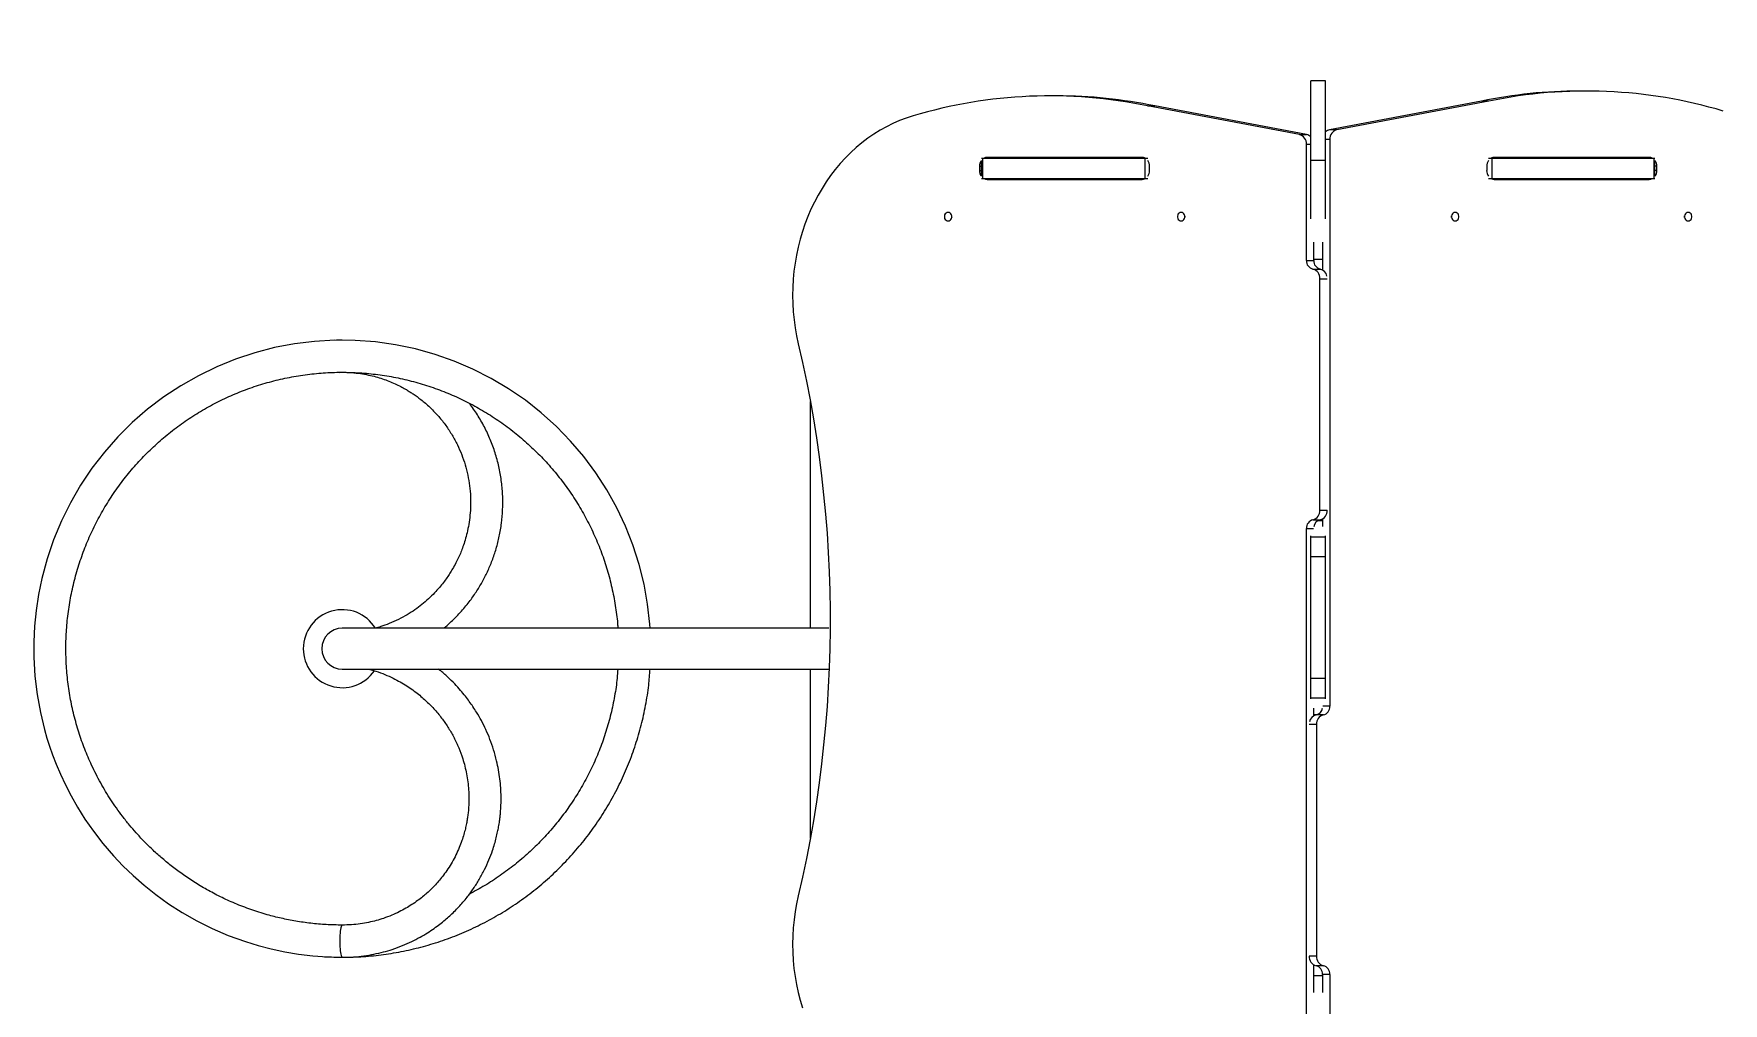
# Model space of a CAD drawing. Header units: millimetres. Extents: x -5586 to 6141, y -6299 to 6900.
# Drawn here: x -1458 to 275, y 3547 to 4542 of the extents above; entities that cross this region are included whole.
import ezdxf

# ---------------------------------------------------------------- set-up
doc = ezdxf.new("R2010")
doc.units = ezdxf.units.MM
for name, color, linetype in [('DIKOM_ОБЪЕКТ', 7, 'Continuous'), ('DIKOM_РАЗМЕР_ЗОНА', 7, 'Continuous'), ('DIKOM_РАЗМЕР_ОБЪЕКТА', 7, 'Continuous')]:
    doc.layers.add(name, color=color, linetype=linetype)
doc.styles.add('style1', font='arial.ttf', dxfattribs={"width": 0.8})
doc.dimstyles.new('1-50', dxfattribs={"dimtxt": 300, "dimasz": 200, "dimexe": 100, "dimexo": 0, "dimgap": 100, "dimtad": 1, "dimtxsty": 'style1', "dimcen": 200, "dimclrd": 7, "dimclre": 7, "dimclrt": 7, "dimadec": 1, "dimazin": 2, "dimtfac": 1, "dimtmove": 0, "dimatfit": 2, "dimfxl": 0, "dimlwd": 25, "dimlwe": 18, "dimarcsym": 0})

# ---------------------------------------------------------------- blocks, each defined once
blk = doc.blocks.new('*D11')
at = {"layer": 'Defpoints', "color": 0, "transparency": 16777216}
for p in [(3404.2, 5400.3), (172.9, -3239), (4643.4, -3239)]:
    blk.add_point(p, dxfattribs=at)
at = {"layer": 'DIKOM_РАЗМЕР_ОБЪЕКТА', "color": 7, "lineweight": 18, "transparency": 16777216}
for p, q in [((3404.2, 5400.3), (4743.4, 5400.3)), ((172.9, -3239), (4743.4, -3239))]:
    blk.add_line(p, q, dxfattribs=at)
at = {"layer": 'DIKOM_РАЗМЕР_ОБЪЕКТА', "color": 7, "lineweight": 25, "transparency": 16777216}
blk.add_line((4643.4, 5200.3), (4643.4, -3039), dxfattribs=at)
at = {"layer": 'DIKOM_РАЗМЕР_ОБЪЕКТА', "color": 7, "transparency": 16777216}
for points in [[(4610.1, 5200.3), (4676.7, 5200.3), (4643.4, 5400.3)], [(4610.1, -3039), (4676.7, -3039), (4643.4, -3239)]]:
    blk.add_solid(points, dxfattribs=at)
at = {"layer": 'DIKOM_РАЗМЕР_ОБЪЕКТА', "color": 7, "transparency": 16777216, "insert": (4390.2, 1623.5), "char_height": 300, "attachment_point": 5, "rotation": 90, "style": 'style1'}
blk.add_mtext('8700', dxfattribs=at)
blk = doc.blocks.new('*D12')
at = {"layer": 'Defpoints', "color": 0, "transparency": 16777216}
for p in [(2508.4, 6900.3), (86.4, -5236.5), (6041.4, -5236.5)]:
    blk.add_point(p, dxfattribs=at)
at = {"layer": 'DIKOM_РАЗМЕР_ЗОНА', "color": 7, "lineweight": 18, "transparency": 16777216}
for p, q in [((2508.4, 6900.3), (6141.4, 6900.3)), ((86.4, -5236.5), (6141.4, -5236.5))]:
    blk.add_line(p, q, dxfattribs=at)
at = {"layer": 'DIKOM_РАЗМЕР_ЗОНА', "color": 7, "lineweight": 25, "transparency": 16777216}
blk.add_line((6041.4, 6700.3), (6041.4, -5036.5), dxfattribs=at)
at = {"layer": 'DIKOM_РАЗМЕР_ЗОНА', "color": 7, "transparency": 16777216}
for points in [[(6008.1, 6700.3), (6074.7, 6700.3), (6041.4, 6900.3)], [(6008.1, -5036.5), (6074.7, -5036.5), (6041.4, -5236.5)]]:
    blk.add_solid(points, dxfattribs=at)
at = {"layer": 'DIKOM_РАЗМЕР_ЗОНА', "color": 7, "transparency": 16777216, "insert": (5788.2, 1525.5), "char_height": 300, "attachment_point": 5, "rotation": 90, "style": 'style1'}
blk.add_mtext('12200', dxfattribs=at)

msp = doc.modelspace()

# ---------------------------------------------------------------- linework, layer by layer
at = {"layer": 'DIKOM_ОБЪЕКТ', "color": 7, "linetype": 'Continuous', "lineweight": 15}
for p, q in [((-133.308, 4493.284), (-148.308, 4493.284)), ((-148.308, 4412.109), (-148.308, 4493.284)), ((-133.308, 4412.109), (-133.308, 4493.284)), ((-408.477, 4477.877), (-415.977, 4477.877)), ((26.756, 4472.478), (-129.022, 4443.185)), ((34.256, 4472.478), (-121.522, 4443.185)), ((34.256, 4472.478), (26.756, 4472.478)), ((134.37, 4482.836), (126.87, 4482.836)), ((-160.087, 4438.226), (-315.863, 4467.518)), ((-315.863, 4467.518), (-308.363, 4467.518)), ((-152.587, 4438.226), (-308.363, 4467.518)), ((-160.087, 4438.226), (-152.587, 4438.226)), ((-121.522, 4443.185), (-129.022, 4443.185)), ((-152.819, 4309.131), (-152.819, 4428.356)), ((-152.819, 4428.356), (-148.308, 4428.356)), ((-128.791, 4433.315), (-133.308, 4433.315)), ((-128.791, 4433.315), (-128.789, 3851.854)), ((-488.162, 4405.761), (-488.162, 4401.261)), ((-488.162, 4405.761), (-486.307, 4405.761)), ((-486.307, 4411.101), (-486.307, 4395.922)), ((-486.264, 4414.011), (-485.195, 4414.011)), ((-485.195, 4414.011), (-485.195, 4393.011)), ((-485.195, 4414.011), (-318.463, 4414.011)), ((-321.452, 4414.761), (-480.368, 4414.761)), ((-318.463, 4414.011), (-318.463, 4393.011)), ((-318.463, 4414.011), (-315.408, 4414.011)), ((-313.658, 4401.261), (-313.658, 4405.761)), ((-148.308, 4412.109), (-133.308, 4412.109)), ((-148.308, 4351.778), (-148.308, 4412.109)), ((-133.308, 4351.724), (-133.308, 4412.109)), ((32.051, 4405.761), (32.051, 4401.261)), ((33.945, 4414.011), (37.199, 4414.011)), ((37.199, 4414.011), (37.199, 4393.011)), ((37.199, 4414.011), (203.591, 4414.011)), ((198.761, 4414.761), (39.845, 4414.761)), ((203.591, 4414.011), (203.591, 4393.011)), ((203.591, 4414.011), (204.661, 4414.011)), ((204.703, 4395.922), (204.703, 4411.101)), ((206.555, 4405.761), (204.703, 4405.761)), ((206.555, 4401.261), (206.555, 4405.761)), ((-488.162, 4401.261), (-486.307, 4401.261)), ((-486.264, 4393.011), (-485.195, 4393.011)), ((-485.195, 4393.011), (-318.463, 4393.011)), ((-480.368, 4392.261), (-321.452, 4392.261)), ((-474.919, 4392.578), (-474.919, 4393.011)), ((-318.463, 4393.011), (-315.408, 4393.011)), ((33.945, 4393.011), (37.199, 4393.011)), ((37.199, 4393.011), (203.591, 4393.011)), ((39.845, 4392.261), (198.761, 4392.261)), ((193.315, 4393.011), (193.315, 4392.579)), ((203.591, 4393.011), (204.661, 4393.011)), ((206.555, 4401.261), (204.703, 4401.261)), ((-145.319, 4309.131), (-145.319, 4327.863)), ((-136.29, 4327.827), (-136.29, 4299.336)), ((-152.819, 4309.131), (-145.319, 4309.131)), ((-146.255, 4300.243), (-138.755, 4300.243)), ((-145.319, 4310.311), (-136.29, 4310.311)), ((-138.962, 4052.93), (-138.962, 4290.369)), ((-138.962, 4290.369), (-131.565, 4290.369)), ((-1141.737, 4227.409), (-1147.551, 4227.268)), ((-1144.402, 4194.335), (-1141.758, 4194.409)), ((-661.748, 4164.563), (-661.748, 3931.909)), ((-146.255, 4043.055), (-138.755, 4043.055)), ((-140.382, 4042.541), (-136.289, 4042.541)), ((-138.962, 4052.93), (-131.565, 4052.93)), ((-136.289, 4043.963), (-136.289, 4036.307)), ((-152.817, 3452.708), (-152.819, 4034.168)), ((-152.819, 4034.168), (-145.737, 4034.168)), ((-148.308, 4025.452), (-148.308, 4026.543)), ((-148.308, 4025.452), (-133.308, 4025.452)), ((-148.308, 4005.407), (-148.308, 4025.452)), ((-133.308, 4025.452), (-133.308, 4026.566)), ((-133.308, 4005.407), (-133.308, 4025.452)), ((-148.308, 4005.407), (-133.308, 4005.407)), ((-148.308, 3880.615), (-148.308, 4005.407)), ((-133.308, 3880.615), (-133.308, 4005.407)), ((-642.548, 3931.909), (-1141.748, 3931.909)), ((-1141.748, 3889.909), (-642.548, 3889.909)), ((-661.748, 3889.909), (-661.748, 3716.5)), ((-148.308, 3880.615), (-133.308, 3880.615)), ((-148.308, 3860.571), (-148.308, 3880.615)), ((-133.308, 3860.571), (-133.308, 3880.615)), ((-148.308, 3860.571), (-133.308, 3860.571)), ((-148.308, 3859.482), (-148.308, 3860.571)), ((-145.318, 3842.06), (-145.318, 3849.734)), ((-128.789, 3851.854), (-135.867, 3851.854)), ((-133.308, 3859.455), (-133.308, 3860.571)), ((-142.645, 3833.093), (-150.039, 3833.093)), ((-145.318, 3843.481), (-141.225, 3843.481)), ((-135.352, 3842.967), (-142.852, 3842.967)), ((-142.645, 3833.093), (-142.645, 3595.654)), ((-1139.745, 3627.48), (-1151.873, 3627.702)), ((-142.645, 3595.654), (-150.039, 3595.654)), ((-145.317, 3558.152), (-145.317, 3586.686)), ((-145.317, 3575.712), (-136.289, 3575.712)), ((-135.352, 3585.779), (-142.852, 3585.779)), ((-128.788, 3576.892), (-136.289, 3576.892)), ((-136.289, 3576.892), (-136.289, 3558.203)), ((-128.788, 3576.892), (-128.788, 3457.667))]:
    msp.add_line(p, q, dxfattribs=at)
at = {"layer": 'DIKOM_ОБЪЕКТ', "color": 7, "linetype": 'Continuous', "lineweight": 15, "flags": 128}
for points in [[(-556.282, 4457.371), (-563.252, 4455.111), (-570.13, 4452.498), (-576.901, 4449.54), (-583.553, 4446.239), (-590.073, 4442.604), (-596.448, 4438.642), (-602.666, 4434.359), (-608.714, 4429.765), (-614.582, 4424.868), (-620.258, 4419.678), (-625.73, 4414.204), (-630.989, 4408.458), (-636.023, 4402.45), (-640.824, 4396.192), (-645.382, 4389.697), (-649.688, 4382.976), (-653.734, 4376.043), (-657.511, 4368.911), (-661.014, 4361.595), (-664.234, 4354.107), (-667.166, 4346.463), (-669.804, 4338.678), (-672.142, 4330.766), (-674.177, 4322.743), (-675.905, 4314.624), (-677.321, 4306.426), (-678.424, 4298.163), (-679.211, 4289.853), (-679.68, 4281.51), (-679.831, 4273.152), (-679.664, 4264.794), (-679.179, 4256.453), (-678.376, 4248.145), (-677.257, 4239.885), (-675.825, 4231.69), (-674.082, 4223.576)], [(-520.422, 4358.411), (-521.495, 4358.233), (-522.482, 4357.713), (-523.301, 4356.892), (-523.888, 4355.839), (-524.193, 4354.637), (-524.193, 4353.385), (-523.888, 4352.184), (-523.301, 4351.13), (-522.482, 4350.31), (-521.495, 4349.789), (-520.422, 4349.611), (-519.348, 4349.789), (-518.362, 4350.31), (-517.542, 4351.13), (-516.955, 4352.184), (-516.65, 4353.385), (-516.65, 4354.637), (-516.955, 4355.839), (-517.542, 4356.892), (-518.362, 4357.713), (-519.348, 4358.233), (-520.422, 4358.411)], [(-281.399, 4358.411), (-282.472, 4358.233), (-283.459, 4357.713), (-284.279, 4356.892), (-284.865, 4355.839), (-285.17, 4354.637), (-285.17, 4353.385), (-284.865, 4352.184), (-284.279, 4351.13), (-283.459, 4350.31), (-282.472, 4349.789), (-281.399, 4349.611), (-280.325, 4349.789), (-279.339, 4350.31), (-278.519, 4351.13), (-277.933, 4352.184), (-277.627, 4353.385), (-277.627, 4354.637), (-277.933, 4355.839), (-278.519, 4356.892), (-279.339, 4357.713), (-280.325, 4358.233), (-281.399, 4358.411)], [(-0.208, 4349.611), (0.865, 4349.789), (1.852, 4350.31), (2.671, 4351.13), (3.258, 4352.184), (3.563, 4353.385), (3.563, 4354.637), (3.258, 4355.839), (2.671, 4356.892), (1.852, 4357.713), (0.865, 4358.233), (-0.208, 4358.411), (-1.282, 4358.233), (-2.269, 4357.713), (-3.088, 4356.892), (-3.675, 4355.839), (-3.98, 4354.637), (-3.98, 4353.385), (-3.675, 4352.184), (-3.088, 4351.13), (-2.269, 4350.31), (-1.282, 4349.789), (-0.208, 4349.611)], [(238.815, 4349.611), (239.888, 4349.789), (240.875, 4350.31), (241.694, 4351.13), (242.281, 4352.184), (242.586, 4353.385), (242.586, 4354.637), (242.281, 4355.839), (241.694, 4356.892), (240.875, 4357.713), (239.888, 4358.233), (238.815, 4358.411), (237.741, 4358.233), (236.754, 4357.713), (235.935, 4356.892), (235.348, 4355.839), (235.043, 4354.637), (235.043, 4353.385), (235.348, 4352.184), (235.935, 4351.13), (236.754, 4350.31), (237.741, 4349.789), (238.815, 4349.611)], [(-826.053, 3931.909), (-826.238, 3935.919), (-828.569, 3956.64), (-832.262, 3977.161), (-837.295, 3997.396), (-843.65, 4017.256), (-851.3, 4036.653), (-860.211, 4055.504), (-870.341, 4073.729), (-881.652, 4091.247), (-894.092, 4107.981), (-907.605, 4123.861), (-922.134, 4138.817), (-937.618, 4152.781), (-953.988, 4165.698), (-971.171, 4177.509), (-989.096, 4188.161), (-1007.684, 4197.61), (-1026.852, 4205.817), (-1046.52, 4212.742), (-1066.601, 4218.356), (-1087.008, 4222.638), (-1107.653, 4225.567), (-1128.446, 4227.128), (-1149.297, 4227.317), (-1170.115, 4226.135), (-1190.809, 4223.582), (-1211.291, 4219.672), (-1231.471, 4214.424), (-1251.261, 4207.858), (-1270.576, 4200.001), (-1289.332, 4190.891), (-1307.448, 4180.567), (-1324.844, 4169.07), (-1341.444, 4156.453), (-1357.18, 4142.772), (-1371.98, 4128.084), (-1385.779, 4112.451), (-1398.521, 4095.946), (-1410.149, 4078.638), (-1420.609, 4060.6), (-1429.86, 4041.913), (-1437.862, 4022.658), (-1444.577, 4002.918), (-1449.977, 3982.778), (-1453.336, 3966.44), (-1455.811, 3950.105), (-1457.41, 3933.909), (-1458.168, 3917.899), (-1458.124, 3902.119), (-1456.994, 3882.774), (-1454.739, 3863.915), (-1451.435, 3845.605), (-1447.164, 3827.892), (-1444.691, 3819.274), (-1441.996, 3810.793), (-1438.871, 3801.87), (-1435.178, 3792.292), (-1430.848, 3782.099), (-1425.807, 3771.334), (-1419.981, 3760.053), (-1413.292, 3748.319), (-1405.661, 3736.205), (-1397.01, 3723.794), (-1387.266, 3711.18), (-1376.357, 3698.471), (-1366.745, 3688.315), (-1356.312, 3678.242), (-1345.03, 3668.325), (-1332.879, 3658.639), (-1319.838, 3649.268), (-1305.894, 3640.303), (-1291.042, 3631.837), (-1275.284, 3623.965), (-1258.632, 3616.787), (-1241.105, 3610.41), (-1228.064, 3606.407), (-1214.605, 3602.909), (-1200.744, 3599.956), (-1186.503, 3597.589), (-1171.906, 3595.849), (-1156.98, 3594.776), (-1141.758, 3594.409), (-1141.758, 3594.409)], [(-674.082, 4223.576), (-669.751, 4204.469), (-665.724, 4185.274), (-662.001, 4165.997), (-658.584, 4146.644), (-655.473, 4127.223), (-652.671, 4107.739), (-650.178, 4088.199), (-647.995, 4068.61), (-646.122, 4048.978), (-644.561, 4029.31), (-643.311, 4009.612), (-642.373, 3989.892), (-641.748, 3970.154), (-641.435, 3950.407), (-641.435, 3930.656), (-641.748, 3910.909), (-642.373, 3891.171), (-643.311, 3871.451), (-644.561, 3851.753), (-646.122, 3832.085), (-647.995, 3812.453), (-650.178, 3792.863), (-652.671, 3773.324), (-655.473, 3753.84), (-658.584, 3734.419), (-662.001, 3715.066), (-665.724, 3695.789), (-669.751, 3676.594), (-674.082, 3657.487)], [(-674.082, 3657.487), (-675.825, 3649.373), (-677.257, 3641.178), (-678.376, 3632.918), (-679.179, 3624.61), (-679.664, 3616.269), (-679.831, 3607.911), (-679.68, 3599.553), (-679.211, 3591.21), (-678.424, 3582.9), (-677.321, 3574.637), (-675.905, 3566.439), (-674.177, 3558.32), (-672.142, 3550.297), (-669.804, 3542.385)], [(-1141.738, 3627.409), (-1141.806, 3627.405), (-1142.182, 3627.175), (-1142.55, 3626.599), (-1142.901, 3625.688), (-1143.227, 3624.463), (-1143.521, 3622.948), (-1143.778, 3621.177), (-1143.991, 3619.187), (-1144.157, 3617.021), (-1144.271, 3614.724), (-1144.331, 3612.346), (-1144.337, 3609.938), (-1144.287, 3607.55)], [(-1144.287, 3607.55), (-1144.183, 3605.233), (-1144.027, 3603.038), (-1143.823, 3601.01), (-1143.574, 3599.194), (-1143.286, 3597.627), (-1142.966, 3596.343), (-1142.62, 3595.37), (-1142.255, 3594.727), (-1141.879, 3594.43), (-1141.758, 3594.409)]]:
    msp.add_lwpolyline(points, dxfattribs=at)
at = {"layer": 'DIKOM_ОБЪЕКТ', "color": 7, "linetype": 'Continuous', "lineweight": 15}
for centre, radius, start, end in [((-416.031, 3987.59), 490.27, 78.210829, 106.622749), ((-408.575, 3987.945), 489.932, 78.197251, 89.988498), ((126.959, 3992.968), 489.868, 90.010456, 101.803249), ((134.424, 3992.549), 490.271, 73.377262, 101.789163), ((-162.487, 4428.847), 9.68, 357.0875, 75.648161), ((-154.217, 4430.094), 8.293, 44.563399, 78.666455), ((-127.391, 4435.05), 8.297, 101.339155, 135.493474), ((-119.123, 4433.807), 9.68, 104.351596, 182.912743), ((-478.344, 4405.845), 9.818, 143.773371, 180.487613), ((-480.338, 4407.792), 6.969, 90.249116, 116.828085), ((-472.838, 4407.793), 6.969, 90.249155, 116.828545), ((-321.483, 4407.792), 6.969, 63.171685, 89.750865), ((-323.506, 4405.839), 9.848, 359.545464, 34.684529), ((41.869, 4405.845), 9.818, 143.811208, 180.487658), ((39.875, 4407.793), 6.969, 90.248404, 116.828922), ((191.231, 4407.792), 6.969, 63.171771, 89.750934), ((198.731, 4407.792), 6.969, 63.1718, 89.750874), ((196.737, 4405.845), 9.818, 359.512207, 36.188927), ((-478.348, 4401.177), 9.815, 179.508074, 216.233654), ((-480.34, 4399.222), 6.961, 243.155754, 269.767045), ((-472.84, 4399.222), 6.961, 243.155295, 269.767004), ((-321.481, 4399.222), 6.961, 270.232975, 296.844475), ((-323.502, 4401.182), 9.844, 325.307048, 0.460254), ((41.865, 4401.177), 9.815, 179.508001, 216.195844), ((39.873, 4399.222), 6.96, 243.154916, 269.767758), ((191.233, 4399.222), 6.961, 270.232905, 296.844389), ((198.733, 4399.222), 6.961, 270.232965, 296.84436), ((196.741, 4401.177), 9.815, 323.804021, 0.492134), ((-511.657, 4354.011), 5.075, 171.147044, 188.852956), ((-511.665, 4354.011), 5.064, 171.236501, 188.763499), ((-272.641, 4354.011), 5.068, 171.135025, 188.864975), ((-272.642, 4354.011), 5.064, 171.248318, 188.751682), ((-8.966, 4354.011), 5.068, 351.135025, 8.864975), ((-8.963, 4354.011), 5.065, 351.134518, 8.865482), ((230.059, 4354.011), 5.067, 351.13202, 8.86798), ((230.062, 4354.011), 5.063, 351.126011, 8.873989), ((-144.123, 4308.685), 8.707, 177.068523, 255.825547), ((-148.625, 4290.863), 9.675, 357.071757, 75.823417), ((-136.623, 4308.685), 8.707, 177.068982, 255.825337), ((-140.793, 4291.286), 9.186, 10.864205, 77.183879), ((-144.122, 4034.613), 8.708, 104.177522, 182.928408), ((-148.624, 4052.435), 9.675, 284.174526, 2.929202), ((-136.888, 4034.93), 8.337, 102.940217, 172.733407), ((-141.124, 4052.435), 9.674, 284.174256, 2.929248), ((-1141.748, 3910.909), 40, 31.668243, 180), ((-1141.748, 3910.909), 21, 90, 270), ((-1141.748, 3910.909), 21, 90, 180), ((-1141.748, 3910.909), 40, 180, 325.552778), ((-1141.748, 3910.909), 21, 180, 270), ((-144.719, 3851.092), 8.336, 282.940479, 352.644685), ((-137.485, 3851.41), 8.708, 284.177522, 2.928408), ((-140.655, 3833.857), 9.371, 103.560099, 168.193848), ((-132.983, 3833.587), 9.674, 104.174308, 182.92942), ((-140.482, 3595.16), 9.675, 177.072546, 255.822851), ((-132.982, 3595.16), 9.675, 177.072134, 255.82304), ((-144.984, 3577.337), 8.707, 357.0706, 75.82494), ((-137.484, 3577.337), 8.707, 357.071058, 75.82473)]:
    msp.add_arc(centre, radius, start, end, dxfattribs=at)
for points, knots in [([(-1141.737, 3627.409), (-1147.209, 3627.5), (-1158.013, 3627.68), (-1173.96, 3629.108), (-1189.395, 3631.298), (-1204.278, 3634.257), (-1219.717, 3638.177), (-1235.554, 3643.188), (-1251.61, 3649.385), (-1266.678, 3656.252), (-1280.752, 3663.664), (-1293.839, 3671.503), (-1305.953, 3679.659), (-1317.12, 3688.025), (-1327.372, 3696.5), (-1336.743, 3704.998), (-1345.274, 3713.437), (-1353.004, 3721.745), (-1360.282, 3730.202), (-1367.065, 3738.735), (-1373.391, 3747.359), (-1379.152, 3755.844), (-1384.534, 3764.411), (-1389.625, 3773.201), (-1394.417, 3782.207), (-1400.031, 3793.738), (-1406.11, 3807.983), (-1412.161, 3825.118), (-1417.131, 3842.735), (-1420.981, 3860.766), (-1423.667, 3879.134), (-1425.145, 3897.722), (-1425.397, 3916.408), (-1424.422, 3935.073), (-1422.217, 3953.634), (-1418.793, 3972.008), (-1414.17, 3990.118), (-1408.365, 4007.885), (-1401.398, 4025.229), (-1393.307, 4042.078), (-1384.127, 4058.359), (-1373.89, 4073.998), (-1362.647, 4088.928), (-1350.447, 4103.089), (-1337.34, 4116.414), (-1323.383, 4128.845), (-1308.639, 4140.332), (-1293.171, 4150.826), (-1277.044, 4160.274), (-1260.33, 4168.64), (-1243.103, 4175.891), (-1225.435, 4181.99), (-1207.403, 4186.91), (-1189.088, 4190.636), (-1170.566, 4193.147), (-1151.919, 4194.43), (-1133.229, 4194.484), (-1114.575, 4193.31), (-1096.039, 4190.907), (-1077.702, 4187.288), (-1059.642, 4182.473), (-1041.938, 4176.478), (-1024.67, 4169.327), (-1007.908, 4161.058), (-991.725, 4151.704), (-976.197, 4141.302), (-961.386, 4129.9), (-947.356, 4117.551), (-934.172, 4104.302), (-921.89, 4090.213), (-910.56, 4075.348), (-900.232, 4059.77), (-890.957, 4043.543), (-882.768, 4026.741), (-875.699, 4009.438), (-869.796, 3991.705), (-865.047, 3973.624), (-861.593, 3955.265), (-859.636, 3941.324), (-859.228, 3933.507), (-859.145, 3931.909)], [0, 0, 0, 0, 0.01248313, 0.02465153, 0.03650427, 0.0480403, 0.05925927, 0.07283634, 0.0859187, 0.09850632, 0.11059893, 0.12219651, 0.13329944, 0.14390788, 0.15402164, 0.16364053, 0.17276448, 0.18139352, 0.18952772, 0.19821789, 0.20626174, 0.21392509, 0.22161693, 0.22934165, 0.2370993, 0.24488989, 0.25860124, 0.27241367, 0.28632701, 0.30034119, 0.31445604, 0.32865388, 0.34286022, 0.3570666, 0.37127288, 0.38547913, 0.39968541, 0.41389173, 0.42809804, 0.44230433, 0.45651053, 0.4707168, 0.48492326, 0.49912959, 0.51333551, 0.5275416, 0.54174796, 0.55595438, 0.57016061, 0.5843667, 0.59857288, 0.61277932, 0.62698556, 0.64119169, 0.65539785, 0.66960423, 0.68381067, 0.69801677, 0.71222266, 0.726429, 0.74063545, 0.75484166, 0.7690478, 0.78325405, 0.7974604, 0.81166668, 0.8258728, 0.84007895, 0.85428533, 0.86849169, 0.8826979, 0.89690386, 0.91110999, 0.92531637, 0.9395227, 0.95372888, 0.9679351, 0.98214137, 0.99634774, 1, 1, 1, 1]), ([(-1141.758, 4194.409), (-1138.55, 4194.341), (-1132.333, 4194.209), (-1123.354, 4193.191), (-1115.049, 4191.723), (-1107.433, 4189.868), (-1100.508, 4187.753), (-1093.911, 4185.347), (-1087.732, 4182.716), (-1082.053, 4179.941), (-1077.262, 4177.329), (-1073.316, 4174.977), (-1069.669, 4172.644), (-1065.999, 4170.127), (-1061.917, 4167.101), (-1057.539, 4163.576), (-1052.822, 4159.416), (-1047.839, 4154.556), (-1041.86, 4148.044), (-1035.394, 4139.873), (-1028.988, 4130.113), (-1023.577, 4120.084), (-1019.135, 4109.896), (-1015.598, 4099.554), (-1012.896, 4088.95), (-1011.032, 4077.957), (-1010.131, 4067.338), (-1010.052, 4057.215), (-1010.641, 4047.749), (-1011.865, 4038.563), (-1013.592, 4030.042), (-1015.617, 4022.468), (-1017.781, 4015.85), (-1020.028, 4009.959), (-1022.459, 4004.349), (-1025.264, 3998.608), (-1028.252, 3993.189), (-1031.332, 3988.159), (-1034.427, 3983.534), (-1038.006, 3978.653), (-1042.24, 3973.416), (-1047.307, 3967.794), (-1053.307, 3961.896), (-1059.995, 3956.145), (-1067.329, 3950.662), (-1075.254, 3945.555), (-1084.096, 3940.735), (-1093.177, 3936.715), (-1101.285, 3933.741), (-1106.172, 3932.438), (-1108.157, 3931.909)], [0, 0, 0, 0, 0.02538018, 0.04918147, 0.07140406, 0.09204634, 0.11110827, 0.12859008, 0.14748175, 0.16409743, 0.17843686, 0.19049959, 0.20028516, 0.2125407, 0.22552724, 0.24025349, 0.25671978, 0.27492665, 0.29487419, 0.32604267, 0.35646269, 0.38611932, 0.4150129, 0.44314324, 0.47130613, 0.50023296, 0.52992175, 0.55422469, 0.57901539, 0.60373185, 0.62636239, 0.64672607, 0.66482316, 0.68065395, 0.69591308, 0.7125471, 0.7305582, 0.74426722, 0.75867878, 0.77410536, 0.79166111, 0.81144395, 0.83345329, 0.85768805, 0.88072027, 0.90545594, 0.93189331, 0.96003279, 0.98377147, 1, 1, 1, 1]), ([(-1037.681, 3931.909), (-1037.537, 3932.021), (-1035.353, 3933.736), (-1031.416, 3937.285), (-1025.912, 3942.502), (-1020.793, 3947.875), (-1015.994, 3953.365), (-1010.442, 3960.308), (-1004.417, 3968.811), (-998.179, 3979.125), (-992.662, 3989.919), (-987.828, 4001.373), (-983.752, 4013.505), (-980.536, 4026.259), (-978.285, 4039.562), (-977.089, 4053.331), (-977.038, 4067.467), (-978.203, 4081.776), (-980.606, 4096.041), (-984.231, 4110.055), (-989.045, 4123.697), (-994.996, 4136.856), (-1002.041, 4149.324), (-1007.671, 4157.798), (-1010.974, 4162.023), (-1011.38, 4162.543)], [0, 0, 0, 0, 0.00214529, 0.03264136, 0.0621831, 0.09120743, 0.1197141, 0.14770362, 0.19543495, 0.24174068, 0.28877141, 0.33721182, 0.38706189, 0.43828878, 0.49078547, 0.54454228, 0.59956188, 0.65571067, 0.71204231, 0.76836986, 0.82469405, 0.8810168, 0.93711918, 0.99225929, 1, 1, 1, 1]), ([(-1159.932, 3594.988), (-1153.6, 3594.712), (-1140.323, 3594.132), (-1120.08, 3594.943), (-1099.322, 3597.028), (-1078.747, 3600.513), (-1058.445, 3605.333), (-1038.504, 3611.479), (-1019.012, 3618.928), (-1000.054, 3627.645), (-981.709, 3637.588), (-964.058, 3648.718), (-947.182, 3660.989), (-931.147, 3674.342), (-916.026, 3688.721), (-901.887, 3704.068), (-888.789, 3720.311), (-876.786, 3737.379), (-865.935, 3755.203), (-856.283, 3773.702), (-847.866, 3792.796), (-840.728, 3812.403), (-834.888, 3832.438), (-830.421, 3852.815), (-827.372, 3872), (-826.462, 3884.421), (-826.06, 3889.909)], [0, 0, 0, 0, 0.03845504, 0.08064424, 0.12283294, 0.16502144, 0.20721035, 0.24939969, 0.29158937, 0.33377846, 0.37596711, 0.41815558, 0.4603446, 0.50253392, 0.54472275, 0.58691134, 0.62910029, 0.67128934, 0.71347831, 0.75566672, 0.79785535, 0.84004499, 0.88223441, 0.9244232, 0.96661156, 1, 1, 1, 1]), ([(-1141.758, 3594.409), (-1137.959, 3594.483), (-1130.519, 3594.629), (-1119.666, 3595.774), (-1109.385, 3597.483), (-1099.703, 3599.728), (-1089.939, 3602.606), (-1080.23, 3606.145), (-1070.718, 3610.346), (-1062.144, 3614.783), (-1054.476, 3619.325), (-1047.673, 3623.857), (-1041.691, 3628.275), (-1036.386, 3632.563), (-1031.514, 3636.838), (-1026.861, 3641.259), (-1022.324, 3645.932), (-1017.917, 3650.857), (-1012.782, 3657.095), (-1007.09, 3664.835), (-1001.107, 3674.267), (-995.783, 3684.117), (-991.258, 3694.076), (-987.924, 3702.921), (-985.507, 3710.542), (-983.777, 3716.896), (-982.435, 3722.716), (-981.514, 3727.454), (-980.885, 3731.189), (-980.392, 3734.495), (-979.915, 3738.231), (-979.36, 3743.642), (-978.904, 3750.72), (-978.788, 3759.3), (-979.141, 3768.23), (-979.996, 3777.347), (-981.385, 3786.62), (-983.467, 3796.627), (-986.346, 3807.107), (-990.064, 3817.764), (-994.298, 3827.754), (-998.935, 3837.045), (-1003.44, 3844.877), (-1007.63, 3851.403), (-1011.457, 3856.883), (-1015.686, 3862.471), (-1020.638, 3868.469), (-1026.601, 3875.039), (-1033.735, 3882.004), (-1039.326, 3887.058), (-1042.666, 3889.601), (-1043.069, 3889.909)], [0, 0, 0, 0, 0.02783382, 0.05451631, 0.08004668, 0.10442229, 0.12764214, 0.15503945, 0.18062984, 0.20441208, 0.22638572, 0.24655009, 0.26490355, 0.28144586, 0.29705982, 0.31290491, 0.32898622, 0.34530342, 0.36185659, 0.38882949, 0.41640539, 0.44448661, 0.47158847, 0.49720311, 0.51424971, 0.53056763, 0.54574433, 0.55825151, 0.56610538, 0.57361918, 0.58284709, 0.59380713, 0.61361254, 0.63493098, 0.65676008, 0.67909988, 0.70195069, 0.72531234, 0.75373278, 0.78119333, 0.80750341, 0.83266348, 0.85667481, 0.87312404, 0.88898701, 0.90519887, 0.92398047, 0.94542702, 0.96953867, 0.99631591, 1, 1, 1, 1]), ([(-1114.611, 3889.909), (-1112.928, 3889.481), (-1108.044, 3888.238), (-1100.374, 3885.463), (-1091.829, 3881.832), (-1084.13, 3877.916), (-1077.243, 3873.887), (-1070.891, 3869.684), (-1065.118, 3865.405), (-1059.903, 3861.11), (-1055.262, 3856.92), (-1050.94, 3852.665), (-1046.772, 3848.187), (-1042.762, 3843.479), (-1037.947, 3837.286), (-1032.561, 3829.393), (-1026.962, 3819.566), (-1022.091, 3809.101), (-1018.501, 3799.292), (-1015.942, 3790.345), (-1014.173, 3782.413), (-1012.87, 3774.284), (-1012.083, 3766.233), (-1011.795, 3758.644), (-1011.905, 3751.881), (-1012.277, 3746.059), (-1012.812, 3740.952), (-1013.486, 3736.181), (-1014.356, 3731.312), (-1015.512, 3726.035), (-1017.058, 3720.202), (-1019.112, 3713.745), (-1021.781, 3706.718), (-1025.098, 3699.37), (-1028.981, 3692.067), (-1033.26, 3685.132), (-1037.607, 3678.984), (-1041.923, 3673.557), (-1046.13, 3668.781), (-1050.435, 3664.352), (-1054.821, 3660.249), (-1059.463, 3656.294), (-1064.637, 3652.296), (-1070.358, 3648.346), (-1076.659, 3644.499), (-1083.495, 3640.848), (-1091.145, 3637.356), (-1099.013, 3634.388), (-1106.978, 3631.957), (-1114.923, 3630.048), (-1123.402, 3628.585), (-1132.395, 3627.6), (-1138.576, 3627.473), (-1141.737, 3627.409)], [0, 0, 0, 0, 0.01342115, 0.03895789, 0.06279454, 0.08492973, 0.10536213, 0.12409127, 0.14340848, 0.16049811, 0.17591134, 0.19137568, 0.20701617, 0.22283242, 0.23882446, 0.2672282, 0.2961676, 0.32574015, 0.35607192, 0.37671842, 0.39770249, 0.41902311, 0.44060654, 0.4605996, 0.47819436, 0.49339146, 0.5062078, 0.51840369, 0.53117156, 0.54503366, 0.56085483, 0.57864751, 0.59841127, 0.62013662, 0.64230171, 0.66379188, 0.68460726, 0.7019124, 0.71872218, 0.73503714, 0.75085728, 0.76631456, 0.78335406, 0.80262248, 0.82131119, 0.84170665, 0.86380996, 0.88762214, 0.90790463, 0.92928305, 0.95175841, 0.97533026, 1, 1, 1, 1]), ([(-859.181, 3889.909), (-859.377, 3886.854), (-859.973, 3877.585), (-862.294, 3862.225), (-866.055, 3843.923), (-871.075, 3825.917), (-877.256, 3808.278), (-884.59, 3791.087), (-893.037, 3774.413), (-902.563, 3758.332), (-913.131, 3742.915), (-924.688, 3728.226), (-937.186, 3714.328), (-950.576, 3701.288), (-964.792, 3689.151), (-979.785, 3677.997), (-995.288, 3667.87), (-1006.09, 3662.039), (-1011.412, 3659.167)], [0, 0, 0, 0, 0.03178903, 0.09646188, 0.16113526, 0.22580764, 0.29047877, 0.35515097, 0.41982404, 0.48449732, 0.54916955, 0.61384147, 0.67851397, 0.7431872, 0.80785973, 0.8725318, 0.93720406, 1, 1, 1, 1])]:
    msp.add_open_spline(points, degree=3, knots=knots, dxfattribs=at)

# ---------------------------------------------------------------- dimensions: what is measured, and where the dimension line sits
at = {"layer": 'DIKOM_РАЗМЕР_ЗОНА'}
dim = msp.add_linear_dim(base=(6041.413, -5236.518), p1=(2508.413, 6900.261), p2=(86.413, -5236.518), angle=90, text='12200', dimstyle='1-50', dxfattribs=at)
dim.commit()
dim.dimension.update_dxf_attribs({"geometry": '*D12', "text_midpoint": (6041.413, 1525.529), "dimtype": 160})
at = {"layer": 'DIKOM_РАЗМЕР_ОБЪЕКТА'}
dim = msp.add_linear_dim(base=(4643.413, -3238.971), p1=(3404.186, 5400.261), p2=(172.92, -3238.971), angle=90, text='8700', dimstyle='1-50', dxfattribs=at)
dim.commit()
dim.dimension.update_dxf_attribs({"geometry": '*D11', "text_midpoint": (4643.413, 1623.529), "dimtype": 160})

doc.saveas('drawing.dxf')
